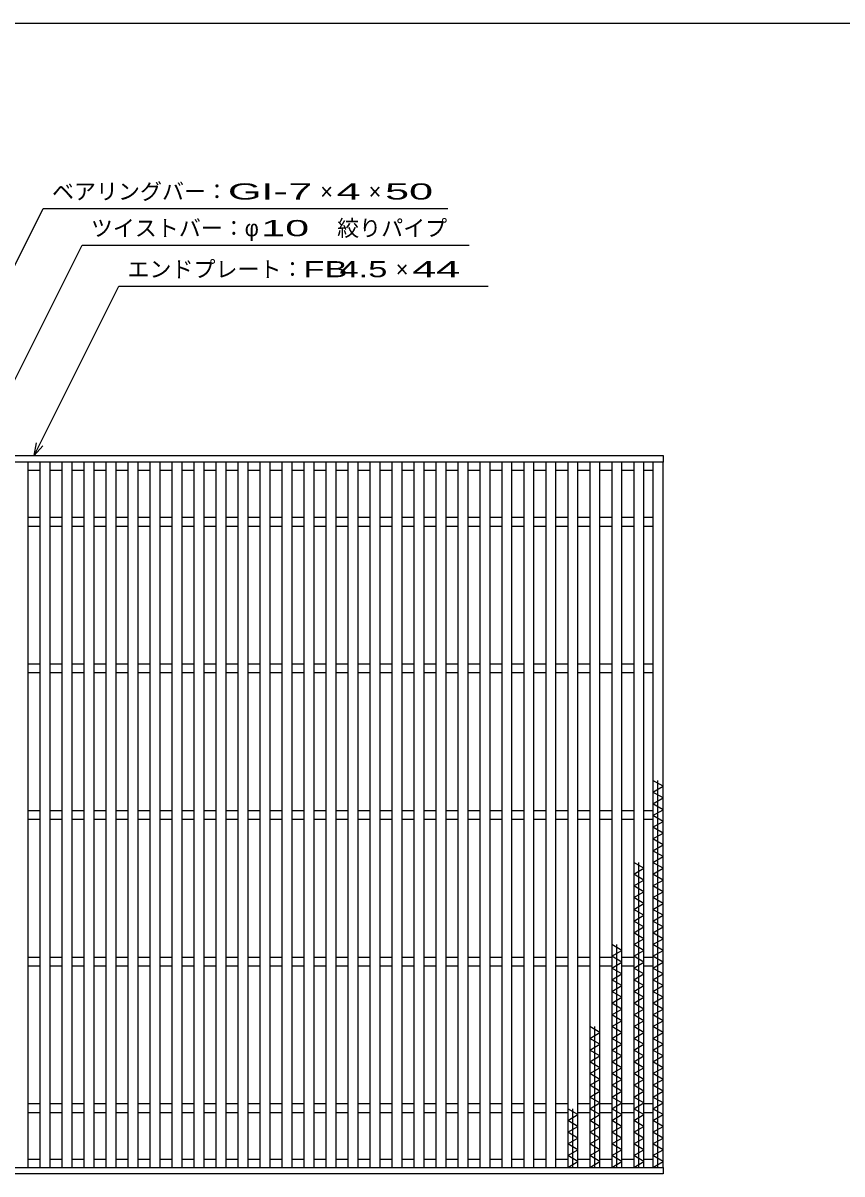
# Model space of a CAD drawing. Units: millimetres, scale not verified. Extents: x -1092 to 1042, y -770 to 629.
# Drawn here: x -692 to -133, y -156 to 629 of the extents above; entities that cross this region are included whole.
import ezdxf
from ezdxf.enums import TextEntityAlignment as Align

# ---------------------------------------------------------------- set-up
doc = ezdxf.new("R2010")
doc.units = ezdxf.units.MM
doc.header["$LTSCALE"] = 6
for name, color, linetype, lineweight in [('0_2', 150, 'Continuous', 25), ('16', 3, 'Continuous', 25), ('22', 4, 'Continuous', 25)]:
    doc.layers.add(name, color=color, linetype=linetype, lineweight=lineweight)
doc.styles.add('ベクトル', font='')
doc.styles.get('ベクトル').set_extended_font_data('ベクトル')

msp = doc.modelspace()

# ---------------------------------------------------------------- linework, layer by layer
at = {"layer": '0_2'}
msp.add_line((-1034.4, 629.1), (1041.6, 629.1), dxfattribs=at)
at = {"layer": '16'}
for p, q in [((-845, 334), (-255, 334)), ((-255, 334), (-255, 329.5)), ((-255, 329.5), (-845, 329.5)), ((-688, 329.5), (-695, 329.5)), ((-688, -151.5), (-688, 329.5)), ((-688, 324), (-680, 324)), ((-680, 329.5), (-680, -151.5)), ((-673, 329.5), (-680, 329.5)), ((-673, -151.5), (-673, 329.5)), ((-673, 324), (-665, 324)), ((-665, 329.5), (-665, -151.5)), ((-658, 329.5), (-665, 329.5)), ((-658, -151.5), (-658, 329.5)), ((-658, 324), (-650, 324)), ((-650, 329.5), (-650, -151.5)), ((-643, 329.5), (-650, 329.5)), ((-643, -151.5), (-643, 329.5)), ((-643, 324), (-635, 324)), ((-635, 329.5), (-635, -151.5)), ((-628, 329.5), (-635, 329.5)), ((-628, -151.5), (-628, 329.5)), ((-628, 324), (-620, 324)), ((-620, 329.5), (-620, -151.5)), ((-613, 329.5), (-620, 329.5)), ((-613, -151.5), (-613, 329.5)), ((-613, 324), (-605, 324)), ((-605, 329.5), (-605, -151.5)), ((-598, 329.5), (-605, 329.5)), ((-598, -151.5), (-598, 329.5)), ((-598, 324), (-590, 324)), ((-590, 329.5), (-590, -151.5)), ((-583, 329.5), (-590, 329.5)), ((-583, -151.5), (-583, 329.5)), ((-583, 324), (-575, 324)), ((-575, 329.5), (-575, -151.5)), ((-568, 329.5), (-575, 329.5)), ((-568, -151.5), (-568, 329.5)), ((-568, 324), (-560, 324)), ((-560, 329.5), (-560, -151.5)), ((-553, 329.5), (-560, 329.5)), ((-553, -151.5), (-553, 329.5)), ((-553, 324), (-545, 324)), ((-545, 329.5), (-545, -151.5)), ((-538, 329.5), (-545, 329.5)), ((-538, -151.5), (-538, 329.5)), ((-538, 324), (-530, 324)), ((-530, 329.5), (-530, -151.5)), ((-523, 329.5), (-530, 329.5)), ((-523, -151.5), (-523, 329.5)), ((-523, 324), (-515, 324)), ((-515, 329.5), (-515, -151.5)), ((-508, 329.5), (-515, 329.5)), ((-508, -151.5), (-508, 329.5)), ((-508, 324), (-500, 324)), ((-500, 329.5), (-500, -151.5)), ((-493, 329.5), (-500, 329.5)), ((-493, -151.5), (-493, 329.5)), ((-493, 324), (-485, 324)), ((-485, 329.5), (-485, -151.5)), ((-478, 329.5), (-485, 329.5)), ((-478, -151.5), (-478, 329.5)), ((-478, 324), (-470, 324)), ((-470, 329.5), (-470, -151.5)), ((-463, 329.5), (-470, 329.5)), ((-463, -151.5), (-463, 329.5)), ((-463, 324), (-455, 324)), ((-455, 329.5), (-455, -151.5)), ((-448, 329.5), (-455, 329.5)), ((-448, -151.5), (-448, 329.5)), ((-448, 324), (-440, 324)), ((-440, 329.5), (-440, -151.5)), ((-433, 329.5), (-440, 329.5)), ((-433, -151.5), (-433, 329.5)), ((-433, 324), (-425, 324)), ((-425, 329.5), (-425, -151.5)), ((-418, 329.5), (-425, 329.5)), ((-418, -151.5), (-418, 329.5)), ((-418, 324), (-410, 324)), ((-410, 329.5), (-410, -151.5)), ((-403, 329.5), (-410, 329.5)), ((-403, -151.5), (-403, 329.5)), ((-403, 324), (-395, 324)), ((-395, 329.5), (-395, -151.5)), ((-388, 329.5), (-395, 329.5)), ((-388, -151.5), (-388, 329.5)), ((-388, 324), (-380, 324)), ((-380, 329.5), (-380, -151.5)), ((-373, 329.5), (-380, 329.5)), ((-373, -151.5), (-373, 329.5)), ((-373, 324), (-365, 324)), ((-365, 329.5), (-365, -151.5)), ((-358, 329.5), (-365, 329.5)), ((-358, -151.5), (-358, 329.5)), ((-358, 324), (-350, 324)), ((-350, 329.5), (-350, -151.5)), ((-343, 329.5), (-350, 329.5)), ((-343, -151.5), (-343, 329.5)), ((-343, 324), (-335, 324)), ((-335, 329.5), (-335, -151.5)), ((-328, 329.5), (-335, 329.5)), ((-328, -151.5), (-328, 329.5)), ((-328, 324), (-320, 324)), ((-320, 329.5), (-320, -151.5)), ((-313, 329.5), (-320, 329.5)), ((-313, -151.5), (-313, 329.5)), ((-313, 324), (-305, 324)), ((-305, 329.5), (-305, -151.5)), ((-298, 329.5), (-305, 329.5)), ((-298, -151.5), (-298, 329.5)), ((-298, 324), (-290, 324)), ((-290, 329.5), (-290, -151.5)), ((-283, 329.5), (-290, 329.5)), ((-283, -151.5), (-283, 329.5)), ((-283, 324), (-275, 324)), ((-275, 329.5), (-275, -151.5)), ((-268, 329.5), (-275, 329.5)), ((-268, -151.5), (-268, 329.5)), ((-268, 324), (-262, 324)), ((-262, 329.5), (-262, -151.5)), ((-255, 329.5), (-262, 329.5)), ((-255, -151.5), (-255, 329.5)), ((-688, 292), (-680, 292)), ((-673, 292), (-665, 292)), ((-658, 292), (-650, 292)), ((-643, 292), (-635, 292)), ((-628, 292), (-620, 292)), ((-613, 292), (-605, 292)), ((-598, 292), (-590, 292)), ((-583, 292), (-575, 292)), ((-568, 292), (-560, 292)), ((-553, 292), (-545, 292)), ((-538, 292), (-530, 292)), ((-523, 292), (-515, 292)), ((-508, 292), (-500, 292)), ((-493, 292), (-485, 292)), ((-478, 292), (-470, 292)), ((-463, 292), (-455, 292)), ((-448, 292), (-440, 292)), ((-433, 292), (-425, 292)), ((-418, 292), (-410, 292)), ((-403, 292), (-395, 292)), ((-388, 292), (-380, 292)), ((-373, 292), (-365, 292)), ((-358, 292), (-350, 292)), ((-343, 292), (-335, 292)), ((-328, 292), (-320, 292)), ((-313, 292), (-305, 292)), ((-298, 292), (-290, 292)), ((-283, 292), (-275, 292)), ((-268, 292), (-262, 292)), ((-688, 286), (-680, 286)), ((-673, 286), (-665, 286)), ((-658, 286), (-650, 286)), ((-643, 286), (-635, 286)), ((-628, 286), (-620, 286)), ((-613, 286), (-605, 286)), ((-598, 286), (-590, 286)), ((-583, 286), (-575, 286)), ((-568, 286), (-560, 286)), ((-553, 286), (-545, 286)), ((-538, 286), (-530, 286)), ((-523, 286), (-515, 286)), ((-508, 286), (-500, 286)), ((-493, 286), (-485, 286)), ((-478, 286), (-470, 286)), ((-463, 286), (-455, 286)), ((-448, 286), (-440, 286)), ((-433, 286), (-425, 286)), ((-418, 286), (-410, 286)), ((-403, 286), (-395, 286)), ((-388, 286), (-380, 286)), ((-373, 286), (-365, 286)), ((-358, 286), (-350, 286)), ((-343, 286), (-335, 286)), ((-328, 286), (-320, 286)), ((-313, 286), (-305, 286)), ((-298, 286), (-290, 286)), ((-283, 286), (-275, 286)), ((-268, 286), (-262, 286)), ((-688, 192), (-680, 192)), ((-673, 192), (-665, 192)), ((-658, 192), (-650, 192)), ((-643, 192), (-635, 192)), ((-628, 192), (-620, 192)), ((-613, 192), (-605, 192)), ((-598, 192), (-590, 192)), ((-583, 192), (-575, 192)), ((-568, 192), (-560, 192)), ((-553, 192), (-545, 192)), ((-538, 192), (-530, 192)), ((-523, 192), (-515, 192)), ((-508, 192), (-500, 192)), ((-493, 192), (-485, 192)), ((-478, 192), (-470, 192)), ((-463, 192), (-455, 192)), ((-448, 192), (-440, 192)), ((-433, 192), (-425, 192)), ((-418, 192), (-410, 192)), ((-403, 192), (-395, 192)), ((-388, 192), (-380, 192)), ((-373, 192), (-365, 192)), ((-358, 192), (-350, 192)), ((-343, 192), (-335, 192)), ((-328, 192), (-320, 192)), ((-313, 192), (-305, 192)), ((-298, 192), (-290, 192)), ((-283, 192), (-275, 192)), ((-268, 192), (-262, 192)), ((-688, 186), (-680, 186)), ((-673, 186), (-665, 186)), ((-658, 186), (-650, 186)), ((-643, 186), (-635, 186)), ((-628, 186), (-620, 186)), ((-613, 186), (-605, 186)), ((-598, 186), (-590, 186)), ((-583, 186), (-575, 186)), ((-568, 186), (-560, 186)), ((-553, 186), (-545, 186)), ((-538, 186), (-530, 186)), ((-523, 186), (-515, 186)), ((-508, 186), (-500, 186)), ((-493, 186), (-485, 186)), ((-478, 186), (-470, 186)), ((-463, 186), (-455, 186)), ((-448, 186), (-440, 186)), ((-433, 186), (-425, 186)), ((-418, 186), (-410, 186)), ((-403, 186), (-395, 186)), ((-388, 186), (-380, 186)), ((-373, 186), (-365, 186)), ((-358, 186), (-350, 186)), ((-343, 186), (-335, 186)), ((-328, 186), (-320, 186)), ((-313, 186), (-305, 186)), ((-298, 186), (-290, 186)), ((-283, 186), (-275, 186)), ((-268, 186), (-262, 186)), ((-255, 108.5), (-262, 112.5)), ((-258.5, -151.5), (-258.5, 112.5)), ((-262, 104.5), (-255, 108.5)), ((-255, 100.5), (-262, 104.5)), ((-262, 96.5), (-255, 100.5)), ((-255, 92.5), (-262, 96.5)), ((-688, 92), (-680, 92)), ((-673, 92), (-665, 92)), ((-658, 92), (-650, 92)), ((-643, 92), (-635, 92)), ((-628, 92), (-620, 92)), ((-613, 92), (-605, 92)), ((-598, 92), (-590, 92)), ((-583, 92), (-575, 92)), ((-568, 92), (-560, 92)), ((-553, 92), (-545, 92)), ((-538, 92), (-530, 92)), ((-523, 92), (-515, 92)), ((-508, 92), (-500, 92)), ((-493, 92), (-485, 92)), ((-478, 92), (-470, 92)), ((-463, 92), (-455, 92)), ((-448, 92), (-440, 92)), ((-433, 92), (-425, 92)), ((-418, 92), (-410, 92)), ((-403, 92), (-395, 92)), ((-388, 92), (-380, 92)), ((-373, 92), (-365, 92)), ((-358, 92), (-350, 92)), ((-343, 92), (-335, 92)), ((-328, 92), (-320, 92)), ((-313, 92), (-305, 92)), ((-298, 92), (-290, 92)), ((-283, 92), (-275, 92)), ((-268, 92), (-262, 92)), ((-262, 88.5), (-255, 92.5)), ((-255, 84.5), (-262, 88.5)), ((-688, 86), (-680, 86)), ((-673, 86), (-665, 86)), ((-658, 86), (-650, 86)), ((-643, 86), (-635, 86)), ((-628, 86), (-620, 86)), ((-613, 86), (-605, 86)), ((-598, 86), (-590, 86)), ((-583, 86), (-575, 86)), ((-568, 86), (-560, 86)), ((-553, 86), (-545, 86)), ((-538, 86), (-530, 86)), ((-523, 86), (-515, 86)), ((-508, 86), (-500, 86)), ((-493, 86), (-485, 86)), ((-478, 86), (-470, 86)), ((-463, 86), (-455, 86)), ((-448, 86), (-440, 86)), ((-433, 86), (-425, 86)), ((-418, 86), (-410, 86)), ((-403, 86), (-395, 86)), ((-388, 86), (-380, 86)), ((-373, 86), (-365, 86)), ((-358, 86), (-350, 86)), ((-343, 86), (-335, 86)), ((-328, 86), (-320, 86)), ((-313, 86), (-305, 86)), ((-298, 86), (-290, 86)), ((-283, 86), (-275, 86)), ((-268, 86), (-262, 86)), ((-262, 80.5), (-255, 84.5)), ((-255, 76.5), (-262, 80.5)), ((-262, 72.5), (-255, 76.5)), ((-255, 68.5), (-262, 72.5)), ((-262, 64.5), (-255, 68.5)), ((-255, 60.5), (-262, 64.5)), ((-268, 52.5), (-275, 56.5)), ((-271.5, -151.5), (-271.5, 56.5)), ((-262, 56.5), (-255, 60.5)), ((-255, 52.5), (-262, 56.5)), ((-275, 48.5), (-268, 52.5)), ((-268, 44.5), (-275, 48.5)), ((-262, 48.5), (-255, 52.5)), ((-255, 44.5), (-262, 48.5)), ((-275, 40.5), (-268, 44.5)), ((-268, 36.5), (-275, 40.5)), ((-262, 40.5), (-255, 44.5)), ((-255, 36.5), (-262, 40.5)), ((-275, 32.5), (-268, 36.5)), ((-268, 28.5), (-275, 32.5)), ((-262, 32.5), (-255, 36.5)), ((-255, 28.5), (-262, 32.5)), ((-275, 24.5), (-268, 28.5)), ((-268, 20.5), (-275, 24.5)), ((-262, 24.5), (-255, 28.5)), ((-255, 20.5), (-262, 24.5)), ((-275, 16.5), (-268, 20.5)), ((-268, 12.5), (-275, 16.5)), ((-262, 16.5), (-255, 20.5)), ((-255, 12.5), (-262, 16.5)), ((-275, 8.5), (-268, 12.5)), ((-268, 4.5), (-275, 8.5)), ((-262, 8.5), (-255, 12.5)), ((-255, 4.5), (-262, 8.5)), ((-283, -3.5), (-290, 0.5)), ((-286.5, -151.5), (-286.5, 0.5)), ((-275, 0.5), (-268, 4.5)), ((-268, -3.5), (-275, 0.5)), ((-262, 0.5), (-255, 4.5)), ((-255, -3.5), (-262, 0.5)), ((-290, -7.5), (-283, -3.5)), ((-283, -11.5), (-290, -7.5)), ((-275, -7.5), (-268, -3.5)), ((-268, -11.5), (-275, -7.5)), ((-262, -7.5), (-255, -3.5)), ((-255, -11.5), (-262, -7.5)), ((-688, -8), (-680, -8)), ((-688, -14), (-680, -14)), ((-673, -8), (-665, -8)), ((-673, -14), (-665, -14)), ((-658, -8), (-650, -8)), ((-658, -14), (-650, -14)), ((-643, -8), (-635, -8)), ((-643, -14), (-635, -14)), ((-628, -8), (-620, -8)), ((-628, -14), (-620, -14)), ((-613, -8), (-605, -8)), ((-613, -14), (-605, -14)), ((-598, -8), (-590, -8)), ((-598, -14), (-590, -14)), ((-583, -8), (-575, -8)), ((-583, -14), (-575, -14)), ((-568, -8), (-560, -8)), ((-568, -14), (-560, -14)), ((-553, -8), (-545, -8)), ((-553, -14), (-545, -14)), ((-538, -8), (-530, -8)), ((-538, -14), (-530, -14)), ((-523, -8), (-515, -8)), ((-523, -14), (-515, -14)), ((-508, -8), (-500, -8)), ((-508, -14), (-500, -14)), ((-493, -8), (-485, -8)), ((-493, -14), (-485, -14)), ((-478, -8), (-470, -8)), ((-478, -14), (-470, -14)), ((-463, -8), (-455, -8)), ((-463, -14), (-455, -14)), ((-448, -8), (-440, -8)), ((-448, -14), (-440, -14)), ((-433, -8), (-425, -8)), ((-433, -14), (-425, -14)), ((-418, -8), (-410, -8)), ((-418, -14), (-410, -14)), ((-403, -8), (-395, -8)), ((-403, -14), (-395, -14)), ((-388, -8), (-380, -8)), ((-388, -14), (-380, -14)), ((-373, -8), (-365, -8)), ((-373, -14), (-365, -14)), ((-358, -8), (-350, -8)), ((-358, -14), (-350, -14)), ((-343, -8), (-335, -8)), ((-343, -14), (-335, -14)), ((-328, -8), (-320, -8)), ((-328, -14), (-320, -14)), ((-313, -8), (-305, -8)), ((-313, -14), (-305, -14)), ((-298, -8), (-290, -8)), ((-298, -14), (-290, -14)), ((-290, -15.5), (-283, -11.5)), ((-283, -19.5), (-290, -15.5)), ((-283, -8), (-275, -8)), ((-283, -14), (-275, -14)), ((-275, -15.5), (-268, -11.5)), ((-268, -19.5), (-275, -15.5)), ((-268, -8), (-262, -8)), ((-268, -14), (-262, -14)), ((-262, -15.5), (-255, -11.5)), ((-255, -19.5), (-262, -15.5)), ((-290, -23.5), (-283, -19.5)), ((-283, -27.5), (-290, -23.5)), ((-275, -23.5), (-268, -19.5)), ((-268, -27.5), (-275, -23.5)), ((-262, -23.5), (-255, -19.5)), ((-255, -27.5), (-262, -23.5)), ((-290, -31.5), (-283, -27.5)), ((-275, -31.5), (-268, -27.5)), ((-262, -31.5), (-255, -27.5)), ((-283, -35.5), (-290, -31.5)), ((-290, -39.5), (-283, -35.5)), ((-268, -35.5), (-275, -31.5)), ((-275, -39.5), (-268, -35.5)), ((-255, -35.5), (-262, -31.5)), ((-262, -39.5), (-255, -35.5)), ((-283, -43.5), (-290, -39.5)), ((-290, -47.5), (-283, -43.5)), ((-268, -43.5), (-275, -39.5)), ((-275, -47.5), (-268, -43.5)), ((-255, -43.5), (-262, -39.5)), ((-262, -47.5), (-255, -43.5)), ((-283, -51.5), (-290, -47.5)), ((-290, -55.5), (-283, -51.5)), ((-268, -51.5), (-275, -47.5)), ((-275, -55.5), (-268, -51.5)), ((-255, -51.5), (-262, -47.5)), ((-262, -55.5), (-255, -51.5)), ((-298, -59.5), (-305, -55.5)), ((-305, -63.5), (-298, -59.5)), ((-301.5, -151.5), (-301.5, -55.5)), ((-283, -59.5), (-290, -55.5)), ((-290, -63.5), (-283, -59.5)), ((-268, -59.5), (-275, -55.5)), ((-275, -63.5), (-268, -59.5)), ((-255, -59.5), (-262, -55.5)), ((-262, -63.5), (-255, -59.5)), ((-298, -67.5), (-305, -63.5)), ((-305, -71.5), (-298, -67.5)), ((-283, -67.5), (-290, -63.5)), ((-290, -71.5), (-283, -67.5)), ((-268, -67.5), (-275, -63.5)), ((-275, -71.5), (-268, -67.5)), ((-255, -67.5), (-262, -63.5)), ((-262, -71.5), (-255, -67.5)), ((-298, -75.5), (-305, -71.5)), ((-305, -79.5), (-298, -75.5)), ((-283, -75.5), (-290, -71.5)), ((-290, -79.5), (-283, -75.5)), ((-268, -75.5), (-275, -71.5)), ((-275, -79.5), (-268, -75.5)), ((-255, -75.5), (-262, -71.5)), ((-262, -79.5), (-255, -75.5)), ((-298, -83.5), (-305, -79.5)), ((-305, -87.5), (-298, -83.5)), ((-283, -83.5), (-290, -79.5)), ((-290, -87.5), (-283, -83.5)), ((-268, -83.5), (-275, -79.5)), ((-275, -87.5), (-268, -83.5)), ((-255, -83.5), (-262, -79.5)), ((-262, -87.5), (-255, -83.5)), ((-298, -91.5), (-305, -87.5)), ((-305, -95.5), (-298, -91.5)), ((-283, -91.5), (-290, -87.5)), ((-290, -95.5), (-283, -91.5)), ((-268, -91.5), (-275, -87.5)), ((-275, -95.5), (-268, -91.5)), ((-255, -91.5), (-262, -87.5)), ((-262, -95.5), (-255, -91.5)), ((-298, -99.5), (-305, -95.5)), ((-305, -103.5), (-298, -99.5)), ((-283, -99.5), (-290, -95.5)), ((-290, -103.5), (-283, -99.5)), ((-268, -99.5), (-275, -95.5)), ((-275, -103.5), (-268, -99.5)), ((-255, -99.5), (-262, -95.5)), ((-262, -103.5), (-255, -99.5)), ((-688, -108), (-680, -108)), ((-673, -108), (-665, -108)), ((-658, -108), (-650, -108)), ((-643, -108), (-635, -108)), ((-628, -108), (-620, -108)), ((-613, -108), (-605, -108)), ((-598, -108), (-590, -108)), ((-583, -108), (-575, -108)), ((-568, -108), (-560, -108)), ((-553, -108), (-545, -108)), ((-538, -108), (-530, -108)), ((-523, -108), (-515, -108)), ((-508, -108), (-500, -108)), ((-493, -108), (-485, -108)), ((-478, -108), (-470, -108)), ((-463, -108), (-455, -108)), ((-448, -108), (-440, -108)), ((-433, -108), (-425, -108)), ((-418, -108), (-410, -108)), ((-403, -108), (-395, -108)), ((-388, -108), (-380, -108)), ((-373, -108), (-365, -108)), ((-358, -108), (-350, -108)), ((-343, -108), (-335, -108)), ((-328, -108), (-320, -108)), ((-313, -108), (-305, -108)), ((-298, -107.5), (-305, -103.5)), ((-305, -111.5), (-298, -107.5)), ((-298, -108), (-290, -108)), ((-283, -107.5), (-290, -103.5)), ((-290, -111.5), (-283, -107.5)), ((-283, -108), (-275, -108)), ((-268, -107.5), (-275, -103.5)), ((-275, -111.5), (-268, -107.5)), ((-268, -108), (-262, -108)), ((-255, -107.5), (-262, -103.5)), ((-262, -111.5), (-255, -107.5)), ((-688, -114), (-680, -114)), ((-673, -114), (-665, -114)), ((-658, -114), (-650, -114)), ((-643, -114), (-635, -114)), ((-628, -114), (-620, -114)), ((-613, -114), (-605, -114)), ((-598, -114), (-590, -114)), ((-583, -114), (-575, -114)), ((-568, -114), (-560, -114)), ((-553, -114), (-545, -114)), ((-538, -114), (-530, -114)), ((-523, -114), (-515, -114)), ((-508, -114), (-500, -114)), ((-493, -114), (-485, -114)), ((-478, -114), (-470, -114)), ((-463, -114), (-455, -114)), ((-448, -114), (-440, -114)), ((-433, -114), (-425, -114)), ((-418, -114), (-410, -114)), ((-403, -114), (-395, -114)), ((-388, -114), (-380, -114)), ((-373, -114), (-365, -114)), ((-358, -114), (-350, -114)), ((-343, -114), (-335, -114)), ((-328, -114), (-320, -114)), ((-313, -115.5), (-320, -111.5)), ((-320, -119.5), (-313, -115.5)), ((-316.5, -151.5), (-316.5, -111.5)), ((-313, -114), (-305, -114)), ((-298, -115.5), (-305, -111.5)), ((-305, -119.5), (-298, -115.5)), ((-298, -114), (-290, -114)), ((-283, -115.5), (-290, -111.5)), ((-290, -119.5), (-283, -115.5)), ((-283, -114), (-275, -114)), ((-268, -115.5), (-275, -111.5)), ((-275, -119.5), (-268, -115.5)), ((-268, -114), (-262, -114)), ((-255, -115.5), (-262, -111.5)), ((-262, -119.5), (-255, -115.5)), ((-313, -123.5), (-320, -119.5)), ((-320, -127.5), (-313, -123.5)), ((-298, -123.5), (-305, -119.5)), ((-305, -127.5), (-298, -123.5)), ((-283, -123.5), (-290, -119.5)), ((-290, -127.5), (-283, -123.5)), ((-268, -123.5), (-275, -119.5)), ((-275, -127.5), (-268, -123.5)), ((-255, -123.5), (-262, -119.5)), ((-262, -127.5), (-255, -123.5)), ((-313, -131.5), (-320, -127.5)), ((-320, -135.5), (-313, -131.5)), ((-298, -131.5), (-305, -127.5)), ((-305, -135.5), (-298, -131.5)), ((-283, -131.5), (-290, -127.5)), ((-290, -135.5), (-283, -131.5)), ((-268, -131.5), (-275, -127.5)), ((-275, -135.5), (-268, -131.5)), ((-255, -131.5), (-262, -127.5)), ((-262, -135.5), (-255, -131.5)), ((-313, -139.5), (-320, -135.5)), ((-320, -143.5), (-313, -139.5)), ((-298, -139.5), (-305, -135.5)), ((-305, -143.5), (-298, -139.5)), ((-283, -139.5), (-290, -135.5)), ((-290, -143.5), (-283, -139.5)), ((-268, -139.5), (-275, -135.5)), ((-275, -143.5), (-268, -139.5)), ((-255, -139.5), (-262, -135.5)), ((-262, -143.5), (-255, -139.5)), ((-688, -146), (-680, -146)), ((-673, -146), (-665, -146)), ((-658, -146), (-650, -146)), ((-643, -146), (-635, -146)), ((-628, -146), (-620, -146)), ((-613, -146), (-605, -146)), ((-598, -146), (-590, -146)), ((-583, -146), (-575, -146)), ((-568, -146), (-560, -146)), ((-553, -146), (-545, -146)), ((-538, -146), (-530, -146)), ((-523, -146), (-515, -146)), ((-508, -146), (-500, -146)), ((-493, -146), (-485, -146)), ((-478, -146), (-470, -146)), ((-463, -146), (-455, -146)), ((-448, -146), (-440, -146)), ((-433, -146), (-425, -146)), ((-418, -146), (-410, -146)), ((-403, -146), (-395, -146)), ((-388, -146), (-380, -146)), ((-373, -146), (-365, -146)), ((-358, -146), (-350, -146)), ((-343, -146), (-335, -146)), ((-328, -146), (-320, -146)), ((-313, -147.5), (-320, -143.5)), ((-320, -151.5), (-313, -147.5)), ((-313, -146), (-305, -146)), ((-298, -147.5), (-305, -143.5)), ((-305, -151.5), (-298, -147.5)), ((-298, -146), (-290, -146)), ((-283, -147.5), (-290, -143.5)), ((-290, -151.5), (-283, -147.5)), ((-283, -146), (-275, -146)), ((-268, -147.5), (-275, -143.5)), ((-275, -151.5), (-268, -147.5)), ((-268, -146), (-262, -146)), ((-255, -147.5), (-262, -143.5)), ((-262, -151.5), (-255, -147.5)), ((-845, -151.5), (-255, -151.5)), ((-255, -156), (-845, -156)), ((-695, -151.5), (-688, -151.5)), ((-680, -151.5), (-673, -151.5)), ((-665, -151.5), (-658, -151.5)), ((-650, -151.5), (-643, -151.5)), ((-635, -151.5), (-628, -151.5)), ((-620, -151.5), (-613, -151.5)), ((-605, -151.5), (-598, -151.5)), ((-590, -151.5), (-583, -151.5)), ((-575, -151.5), (-568, -151.5)), ((-560, -151.5), (-553, -151.5)), ((-545, -151.5), (-538, -151.5)), ((-530, -151.5), (-523, -151.5)), ((-515, -151.5), (-508, -151.5)), ((-500, -151.5), (-493, -151.5)), ((-485, -151.5), (-478, -151.5)), ((-470, -151.5), (-463, -151.5)), ((-455, -151.5), (-448, -151.5)), ((-440, -151.5), (-433, -151.5)), ((-425, -151.5), (-418, -151.5)), ((-410, -151.5), (-403, -151.5)), ((-395, -151.5), (-388, -151.5)), ((-380, -151.5), (-373, -151.5)), ((-365, -151.5), (-358, -151.5)), ((-350, -151.5), (-343, -151.5)), ((-335, -151.5), (-328, -151.5)), ((-320, -151.5), (-313, -151.5)), ((-305, -151.5), (-298, -151.5)), ((-290, -151.5), (-283, -151.5)), ((-275, -151.5), (-268, -151.5)), ((-262, -151.5), (-255, -151.5)), ((-255, -151.5), (-255, -156))]:
    msp.add_line(p, q, dxfattribs=at)
at = {"layer": '22'}
for p, q in [((-808, 242), (-677.75, 502.5)), ((-677.75, 502.5), (-401.75, 502.5)), ((-744, 292), (-651.25, 477.5)), ((-651.25, 477.5), (-387.25, 477.5)), ((-684, 334), (-626.25, 449.5)), ((-626.25, 449.5), (-374.25, 449.5)), ((-684, 334), (-682.2, 342.76)), ((-684, 334), (-678, 340.6))]:
    msp.add_line(p, q, dxfattribs=at)

# ---------------------------------------------------------------- texts
at = {"layer": '22', "color": 2, "style": 'ベクトル'}
for s, p in [('ベアリングバー：', (-671.75, 514.2)), ('×', (-488.75, 514.2)), ('×', (-455.75, 514.2)), ('ツイストバー：', (-645.25, 489.2)), ('絞りパイプ', (-477.25, 489.2)), ('φ', (-540.25, 489.2)), ('エンドプレート：', (-620.25, 461.2)), ('×', (-437.25, 461.2))]:
    msp.add_text(s, height=11, dxfattribs=at).set_placement(p, align=Align.MIDDLE_LEFT)
for s, width, p in [('GI-', 2, (-551.75, 514.2)), (' 7 ', 2, (-518.75, 514.2)), (' 4 ', 2, (-485.75, 514.2)), (' 50 ', 2, (-452.75, 514.2)), (' 10 ', 2, (-537.25, 489.2)), ('FB', 1.6, (-500.25, 461.2)), (' 4.5 ', 1.6, (-482.25, 461.2)), (' 44 ', 2, (-434.25, 461.2))]:
    msp.add_text(s, height=11, dxfattribs=dict(at, width=width)).set_placement(p, align=Align.MIDDLE_LEFT)

doc.saveas('drawing.dxf')
